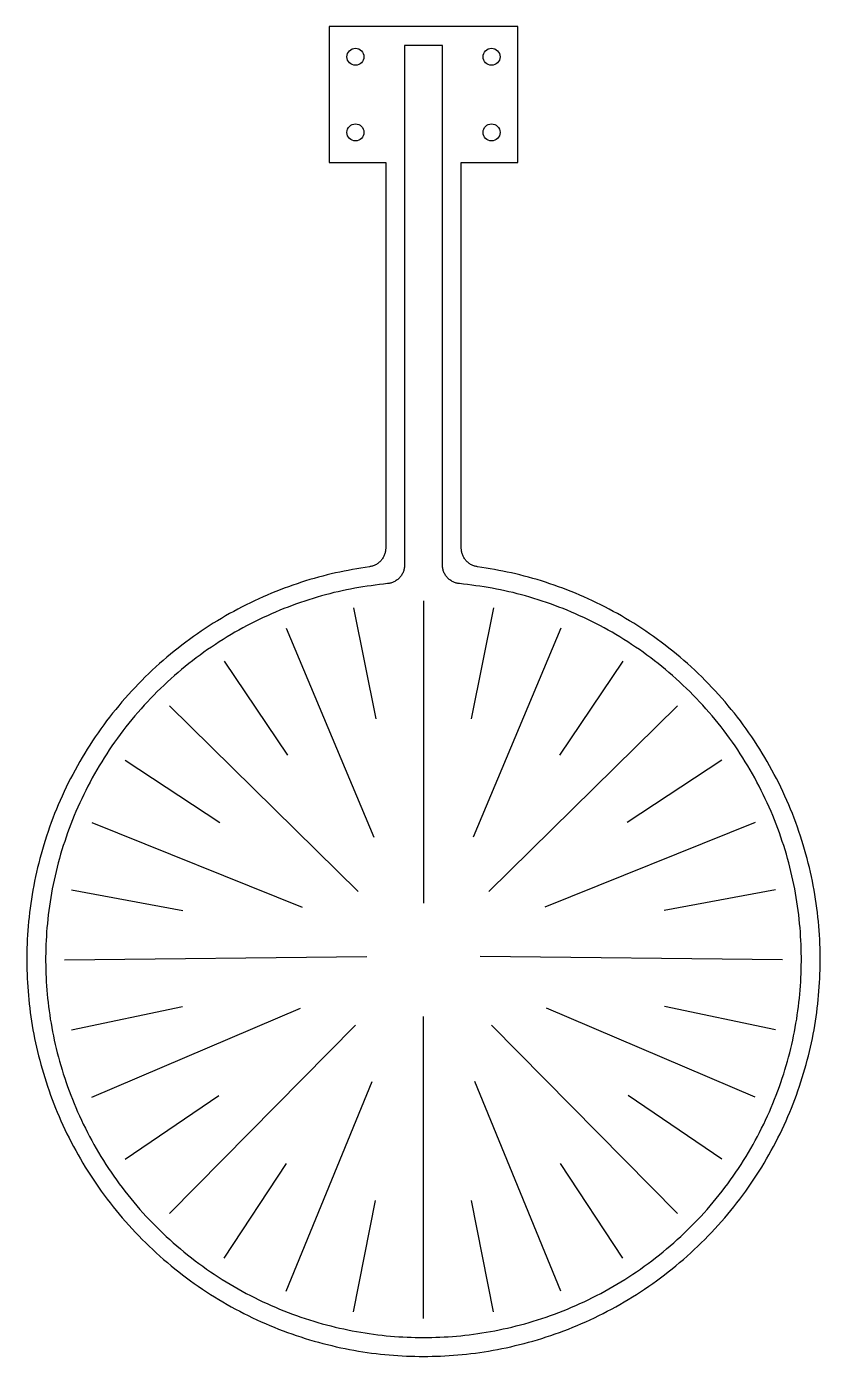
# Model space of a CAD drawing. Header units: millimetres. Extents: x -105 to 105, y -334 to 18.
import ezdxf

# ---------------------------------------------------------------- set-up
doc = ezdxf.new("R2010")
doc.units = ezdxf.units.MM
doc.layers.add('Cone', color=1, linetype='Continuous', true_color=0xff0000)
doc.layers.add('Cone Weld', color=5, linetype='Continuous', true_color=0x0000ff)

msp = doc.modelspace()

# ---------------------------------------------------------------- linework, layer by layer
at = {"layer": 'Cone'}
for centre in [(-18, 10), (18, 10), (-18, -10), (18, -10)]:
    msp.add_circle(centre, 2.25, dxfattribs=at)
for points in [[(25, 18), (-25, 18)], [(-25, 18), (-25, -18)], [(25, -18), (25, 18)], [(-25, -18), (-10, -18)], [(-10, -18), (-10, -120.03)], [(10, -18), (25, -18)], [(10, -120.03), (10, -18)]]:
    msp.add_open_spline(points, degree=1, dxfattribs=at)
for points in [[(-10, -120.03), (-10, -124.39), (-14.32, -124.98)], [(14.32, -124.98), (10, -124.39), (10, -120.03)]]:
    msp.add_rational_spline(points, [1, 0.753778361444, 1], degree=2, dxfattribs=at)
msp.add_rational_spline([(-14.32, -124.98), (-111.46, -138.35), (-104.75, -236.18), (-98.05, -334), (0, -334), (98.05, -334), (104.75, -236.18), (111.46, -138.35), (14.32, -124.98)], [1, 0.730869893431, 1, 0.730869893431, 1, 0.730869893431, 1, 0.730869893431, 1], degree=2, knots=[261.197559, 261.197559, 261.197559, 411.4377, 411.4377, 561.677842, 561.677842, 711.917983, 711.917983, 862.158124, 862.158124, 862.158124], dxfattribs=at)
at = {"layer": 'Cone Weld'}
for p, q in [((-18.53, -135.83), (-12.62, -165.24)), ((0, -134), (0, -214)), ((18.53, -135.83), (12.62, -165.24)), ((-36.35, -141.23), (-13.17, -196.57)), ((36.35, -141.23), (13.17, -196.57)), ((-52.78, -150.01), (-35.97, -174.86)), ((52.78, -150.01), (35.97, -174.86)), ((-67.18, -161.82), (-17.31, -210.95)), ((67.18, -161.82), (17.31, -210.95)), ((-78.99, -176.22), (-53.9, -192.67)), ((78.99, -176.22), (53.9, -192.67)), ((-87.77, -192.65), (-32.11, -215.06)), ((87.77, -192.65), (32.11, -215.06)), ((-93.17, -210.47), (-63.69, -216.01)), ((93.17, -210.47), (63.69, -216.01)), ((-95, -229), (-15, -228.16)), ((95, -229), (15, -228.16)), ((-93.17, -247.53), (-63.81, -241.38)), ((-87.77, -265.35), (-32.56, -241.86)), ((87.77, -265.35), (32.56, -241.86)), ((93.17, -247.53), (63.81, -241.38)), ((-67.18, -296.18), (-18.04, -246.31)), ((0, -324), (0, -244)), ((67.18, -296.18), (18.04, -246.31)), ((-36.35, -316.77), (-13.62, -261.24)), ((36.35, -316.77), (13.62, -261.24)), ((-78.99, -281.78), (-54.19, -264.9)), ((78.99, -281.78), (54.19, -264.9)), ((-52.78, -307.99), (-36.26, -282.95)), ((52.78, -307.99), (36.26, -282.95)), ((-18.53, -322.17), (-12.74, -292.74)), ((18.53, -322.17), (12.74, -292.74))]:
    msp.add_line(p, q, dxfattribs=at)
for points in [[(-5, 13), (-5, -124.48)], [(5, 13), (-5, 13)], [(5, -124.48), (5, 13)]]:
    msp.add_open_spline(points, degree=1, dxfattribs=at)
for points in [[(-5, -124.48), (-5, -129.02), (-9.52, -129.45)], [(9.52, -129.45), (5, -129.02), (5, -124.48)]]:
    msp.add_rational_spline(points, [1, 0.740012869901, 1], degree=2, dxfattribs=at)
msp.add_rational_spline([(-9.52, -129.45), (-104.43, -138.53), (-99.89, -233.77), (-95.34, -329), (0, -329), (95.34, -329), (99.89, -233.77), (104.43, -138.53), (9.52, -129.45)], [1, 0.723765588042, 1, 0.723765588042, 1, 0.723765588042, 1, 0.723765588042, 1], degree=2, knots=[844.319538, 844.319538, 844.319538, 996.630038, 996.630038, 1148.940538, 1148.940538, 1301.251038, 1301.251038, 1453.561537, 1453.561537, 1453.561537], dxfattribs=at)

doc.saveas('drawing.dxf')
